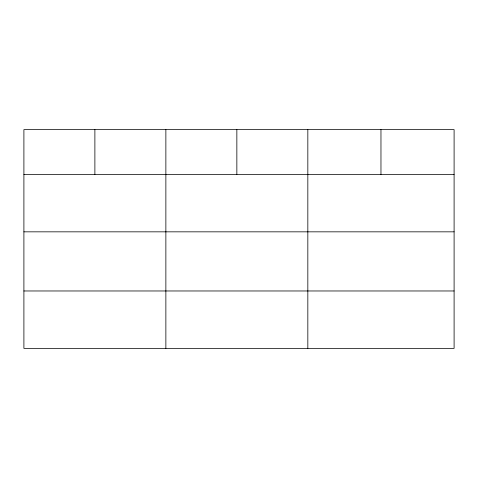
<?xml version="1.0" encoding="UTF-8"?>
<svg xmlns="http://www.w3.org/2000/svg" width="478" height="478" viewBox="0 0 478 478"><rect width="100%" height="100%" fill="white"/><g stroke="black" fill="none" stroke-linecap="round" stroke-linejoin="round"><path stroke-width="0.72" d="M454.1 231.836L454.1 129.628L23.9 129.628L23.9 348.372L454.1 348.372L454.1 231.836L23.9 231.836M23.9 174.44L454.1 174.44M23.9 290.971L454.1 290.971M380.966 129.628L380.966 174.44M307.832 129.628L307.832 348.372M236.849 129.628L236.849 174.44M165.866 129.628L165.866 348.372M94.883 129.628L94.883 174.44"/></g></svg>
